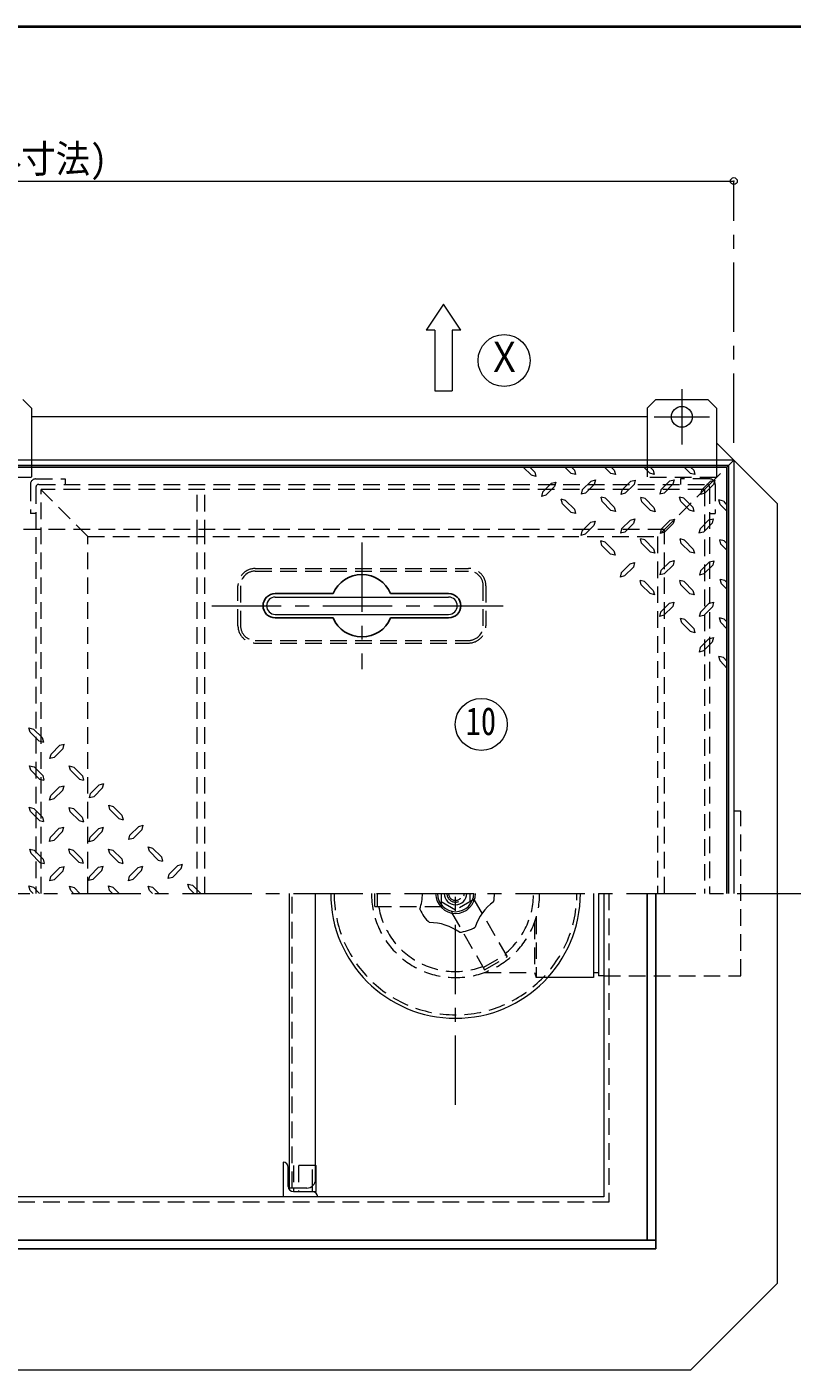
# Model space of a CAD drawing. Units: millimetres, scale not verified. Extents: x -1691 to 1549, y -1119 to 1129.
# Drawn here: x -909 to -468, y 354 to 1129 of the extents above; entities that cross this region are included whole.
import ezdxf
from ezdxf.enums import TextEntityAlignment as Align

# ---------------------------------------------------------------- set-up
doc = ezdxf.new("R2010")
doc.units = ezdxf.units.MM
doc.header["$LTSCALE"] = 8
doc.header["$PDMODE"] = 32
doc.header["$PDSIZE"] = 4
doc.linetypes.add('CHAIN1', pattern=[8, 5, -1, 1, -1])
doc.linetypes.add('DASHED1', pattern=[1.8, 1.2, -0.6])
doc.layers.add('0-0_ﾚｲﾔ1', color=4, linetype='Continuous', lineweight=9)
doc.styles.add('ＭＳ ゴシック', font='')
doc.styles.get('ＭＳ ゴシック').set_extended_font_data('MS Gothic')

msp = doc.modelspace()

# ---------------------------------------------------------------- linework, layer by layer
at = {"layer": '0-0_ﾚｲﾔ1', "color": 1, "lineweight": 40}
msp.add_line((1548.863, 1129.091), (-1691.137, 1129.091), dxfattribs=at)
at = {"layer": '0-0_ﾚｲﾔ1'}
for p, q in [((-1351.137, 1040.091), (-501.137, 1040.091)), ((-906.137, 909.091), (-911.137, 914.091)), ((-906.137, 909.091), (-906.137, 879.091)), ((-546.137, 914.091), (-551.137, 909.091)), ((-551.137, 909.091), (-551.137, 879.091)), ((-546.137, 914.091), (-516.137, 914.091)), ((-511.137, 909.091), (-516.137, 914.091)), ((-511.137, 909.091), (-511.137, 879.091)), ((-551.137, 904.091), (-906.137, 904.091)), ((-476.137, 854.091), (-511.137, 889.091)), ((-504.137, 876.091), (-505.137, 875.091)), ((-622.695, 875.091), (-617.838, 870.35)), ((-598.553, 875.091), (-594.937, 871.475)), ((-592.365, 870.832), (-594.937, 871.475)), ((-594.856, 875.091), (-593.088, 873.323)), ((-593.088, 873.323), (-592.365, 870.832)), ((-575.651, 875.091), (-572.035, 871.475)), ((-569.463, 870.752), (-572.035, 871.475)), ((-571.874, 875.091), (-570.106, 873.323)), ((-570.106, 873.323), (-569.463, 870.752)), ((-553.015, 875.091), (-549.615, 871.555)), ((-547.044, 870.912), (-549.615, 871.555)), ((-549.374, 875.091), (-547.687, 873.403)), ((-547.687, 873.403), (-547.044, 870.912)), ((-529.767, 875.091), (-526.151, 871.475)), ((-523.579, 870.752), (-526.151, 871.475)), ((-526.07, 875.091), (-524.303, 873.323)), ((-524.303, 873.323), (-523.579, 870.752)), ((-611.49, 860.707), (-612.133, 858.216)), ((-609.562, 858.859), (-604.499, 863.921)), ((-588.588, 861.912), (-589.231, 859.421)), ((-586.66, 860.064), (-581.597, 865.127)), ((-565.687, 861.832), (-566.329, 859.341)), ((-563.758, 859.984), (-558.695, 865.046)), ((-543.267, 861.993), (-543.91, 859.502)), ((-541.338, 860.144), (-536.276, 865.207)), ((-519.803, 861.832), (-520.445, 859.341)), ((-517.874, 859.984), (-512.812, 865.046)), ((-609.562, 858.859), (-612.133, 858.216)), ((-599.999, 853.957), (-600.642, 856.528)), ((-598.151, 855.886), (-600.642, 856.528)), ((-599.999, 853.957), (-594.937, 848.894)), ((-598.151, 855.886), (-593.088, 850.743)), ((-586.66, 860.064), (-589.231, 859.421)), ((-577.097, 855.162), (-577.74, 857.734)), ((-575.249, 857.091), (-577.74, 857.734)), ((-577.097, 855.162), (-572.035, 850.1)), ((-575.249, 857.091), (-570.187, 851.948)), ((-563.758, 859.984), (-566.329, 859.341)), ((-554.195, 855.082), (-554.838, 857.653)), ((-552.347, 857.011), (-554.838, 857.653)), ((-554.195, 855.082), (-549.133, 850.019)), ((-552.347, 857.011), (-547.285, 851.868)), ((-541.338, 860.144), (-543.91, 859.502)), ((-531.776, 855.243), (-532.419, 857.814)), ((-529.928, 857.171), (-532.419, 857.814)), ((-531.776, 855.243), (-526.713, 850.18)), ((-529.928, 857.171), (-524.865, 852.028)), ((-517.874, 859.984), (-520.445, 859.341)), ((-507.187, 855.484), (-509.758, 856.127)), ((-509.035, 853.555), (-509.758, 856.127)), ((-509.035, 853.555), (-505.137, 849.658)), ((-507.187, 855.484), (-505.137, 853.142)), ((-476.137, 854.091), (-476.137, 629.091)), ((-592.365, 848.252), (-594.937, 848.894)), ((-593.088, 850.743), (-592.365, 848.252)), ((-569.463, 849.457), (-572.035, 850.1)), ((-570.187, 851.948), (-569.463, 849.457)), ((-546.562, 849.377), (-549.133, 850.019)), ((-547.285, 851.868), (-546.562, 849.377)), ((-524.142, 849.537), (-526.713, 850.18)), ((-524.865, 852.028), (-524.142, 849.537)), ((-588.829, 838.207), (-589.472, 835.716)), ((-586.901, 836.359), (-581.838, 841.421)), ((-565.928, 839.412), (-566.57, 836.921)), ((-563.999, 837.564), (-566.57, 836.921)), ((-563.999, 837.564), (-558.937, 842.627)), ((-543.026, 839.332), (-543.669, 836.841)), ((-541.097, 837.484), (-543.669, 836.841)), ((-541.097, 837.484), (-536.035, 842.546)), ((-520.606, 839.493), (-521.249, 837.002)), ((-518.678, 837.644), (-521.249, 837.002)), ((-518.678, 837.644), (-513.615, 842.707)), ((-586.901, 836.359), (-589.472, 835.716)), ((-577.258, 829.93), (-577.901, 832.502)), ((-575.41, 831.859), (-577.901, 832.502)), ((-577.258, 829.93), (-572.195, 824.868)), ((-575.41, 831.859), (-570.347, 826.716)), ((-554.356, 831.136), (-554.999, 833.707)), ((-552.508, 833.064), (-554.999, 833.707)), ((-554.356, 831.136), (-549.294, 826.073)), ((-552.508, 833.064), (-547.445, 827.921)), ((-531.454, 831.055), (-532.097, 833.627)), ((-529.606, 832.984), (-532.097, 833.627)), ((-531.454, 831.055), (-526.392, 825.993)), ((-529.606, 832.984), (-524.544, 827.841)), ((-506.704, 832.502), (-509.276, 833.144)), ((-508.553, 830.573), (-509.276, 833.144)), ((-508.553, 830.573), (-505.137, 827.158)), ((-506.704, 832.502), (-505.137, 830.935)), ((-569.624, 824.225), (-572.195, 824.868)), ((-570.347, 826.716), (-569.624, 824.225)), ((-546.722, 825.43), (-549.294, 826.073)), ((-547.445, 827.921), (-546.722, 825.43)), ((-523.82, 825.35), (-526.392, 825.993)), ((-524.544, 827.841), (-523.82, 825.35)), ((-566.088, 814.18), (-566.731, 811.689)), ((-564.16, 812.332), (-559.097, 817.394)), ((-543.187, 815.386), (-543.829, 812.894)), ((-541.258, 813.537), (-536.195, 818.6)), ((-520.285, 815.305), (-520.928, 812.814)), ((-518.356, 813.457), (-513.294, 818.519)), ((-564.16, 812.332), (-566.731, 811.689)), ((-554.517, 807.189), (-555.16, 809.761)), ((-552.669, 809.118), (-555.16, 809.761)), ((-554.517, 807.189), (-549.454, 802.127)), ((-552.669, 809.118), (-547.606, 803.975)), ((-541.258, 813.537), (-543.829, 812.894)), ((-531.615, 807.109), (-532.258, 809.68)), ((-529.767, 809.037), (-532.258, 809.68)), ((-531.615, 807.109), (-526.553, 802.046)), ((-529.767, 809.037), (-524.704, 803.894)), ((-518.356, 813.457), (-520.928, 812.814)), ((-506.383, 809.68), (-508.954, 810.323)), ((-508.312, 807.752), (-508.954, 810.323)), ((-508.312, 807.752), (-505.137, 804.578)), ((-506.383, 809.68), (-505.137, 808.435)), ((-546.883, 801.484), (-549.454, 802.127)), ((-547.606, 803.975), (-546.883, 801.484)), ((-523.981, 801.403), (-526.553, 802.046)), ((-524.704, 803.894), (-523.981, 801.403)), ((-543.347, 791.439), (-543.99, 788.948)), ((-541.419, 789.591), (-536.356, 794.653)), ((-520.445, 791.359), (-521.088, 788.868)), ((-518.517, 789.511), (-513.454, 794.573)), ((-541.419, 789.591), (-543.99, 788.948)), ((-529.365, 787.1), (-531.937, 787.743)), ((-531.213, 785.171), (-531.937, 787.743)), ((-531.213, 785.171), (-526.151, 780.189)), ((-529.365, 787.1), (-524.303, 782.037)), ((-518.517, 789.511), (-521.088, 788.868)), ((-506.785, 787.421), (-509.356, 788.064)), ((-508.633, 785.493), (-509.356, 788.064)), ((-508.633, 785.493), (-505.137, 781.857)), ((-506.785, 787.421), (-505.137, 785.774)), ((-523.579, 779.466), (-526.151, 780.189)), ((-524.303, 782.037), (-523.579, 779.466)), ((-520.526, 770.948), (-515.463, 776.011)), ((-520.526, 770.948), (-521.169, 768.377)), ((-518.597, 769.1), (-521.169, 768.377)), ((-518.597, 769.1), (-513.615, 774.162)), ((-507.187, 765.162), (-509.758, 765.805)), ((-509.035, 763.234), (-509.758, 765.805)), ((-509.035, 763.234), (-505.137, 759.181)), ((-507.187, 765.162), (-505.137, 763.113)), ((-907.695, 724.716), (-905.124, 723.993)), ((-906.972, 722.144), (-907.695, 724.716)), ((-901.91, 717.082), (-906.972, 722.144)), ((-900.062, 719.011), (-905.124, 723.993)), ((-901.91, 717.082), (-899.338, 716.439)), ((-900.062, 719.011), (-899.338, 716.439)), ((-889.856, 714.591), (-894.919, 709.528)), ((-889.856, 714.591), (-887.285, 715.234)), ((-887.928, 712.743), (-887.285, 715.234)), ((-907.294, 702.778), (-904.722, 702.136)), ((-906.57, 700.287), (-907.294, 702.778)), ((-901.508, 695.144), (-906.57, 700.287)), ((-899.66, 697.073), (-904.722, 702.136)), ((-884.392, 702.698), (-881.82, 702.055)), ((-883.669, 700.207), (-884.392, 702.698)), ((-878.606, 695.064), (-883.669, 700.207)), ((-876.758, 696.993), (-881.82, 702.055)), ((-901.508, 695.144), (-899.017, 694.502)), ((-899.66, 697.073), (-899.017, 694.502)), ((-890.017, 690.644), (-895.079, 685.582)), ((-890.017, 690.644), (-887.445, 691.287)), ((-888.088, 688.796), (-887.445, 691.287)), ((-878.606, 695.064), (-876.115, 694.421)), ((-876.758, 696.993), (-876.115, 694.421)), ((-867.115, 691.85), (-872.178, 686.787)), ((-867.115, 691.85), (-864.544, 692.493)), ((-865.187, 690.002), (-864.544, 692.493)), ((-907.454, 678.832), (-904.883, 678.189)), ((-906.731, 676.341), (-907.454, 678.832)), ((-901.669, 671.198), (-906.731, 676.341)), ((-899.82, 673.127), (-904.883, 678.189)), ((-884.553, 678.752), (-881.981, 678.109)), ((-883.829, 676.261), (-884.553, 678.752)), ((-878.767, 671.118), (-883.829, 676.261)), ((-876.919, 673.046), (-881.981, 678.109)), ((-861.651, 679.957), (-859.079, 679.314)), ((-860.928, 677.466), (-861.651, 679.957)), ((-855.865, 672.323), (-860.928, 677.466)), ((-854.017, 674.252), (-859.079, 679.314)), ((-854.017, 674.252), (-853.374, 671.68)), ((-901.669, 671.198), (-899.178, 670.555)), ((-899.82, 673.127), (-899.178, 670.555)), ((-890.178, 666.698), (-895.24, 661.636)), ((-890.178, 666.698), (-887.606, 667.341)), ((-888.249, 664.85), (-887.606, 667.341)), ((-878.767, 671.118), (-876.276, 670.475)), ((-876.919, 673.046), (-876.276, 670.475)), ((-867.276, 666.618), (-872.338, 661.555)), ((-867.276, 666.618), (-864.704, 667.261)), ((-865.347, 664.769), (-864.704, 667.261)), ((-855.865, 672.323), (-853.374, 671.68)), ((-844.374, 667.823), (-849.437, 662.761)), ((-844.374, 667.823), (-841.803, 668.466)), ((-842.445, 665.975), (-841.803, 668.466)), ((-907.133, 654.644), (-904.562, 654.002)), ((-906.41, 652.153), (-907.133, 654.644)), ((-901.347, 647.011), (-906.41, 652.153)), ((-899.499, 648.939), (-904.562, 654.002)), ((-884.713, 654.805), (-882.142, 654.162)), ((-883.99, 652.314), (-884.713, 654.805)), ((-878.928, 647.171), (-883.99, 652.314)), ((-877.079, 649.1), (-882.142, 654.162)), ((-861.812, 654.725), (-859.24, 654.082)), ((-861.088, 652.234), (-861.812, 654.725)), ((-856.026, 647.091), (-861.088, 652.234)), ((-854.178, 649.019), (-859.24, 654.082)), ((-838.91, 655.93), (-836.338, 655.287)), ((-838.187, 653.439), (-838.91, 655.93)), ((-833.124, 648.296), (-838.187, 653.439)), ((-831.276, 650.225), (-836.338, 655.287)), ((-901.347, 647.011), (-898.856, 646.368)), ((-899.499, 648.939), (-898.856, 646.368)), ((-889.937, 644.037), (-894.999, 638.975)), ((-889.937, 644.037), (-887.365, 644.68)), ((-888.008, 642.189), (-887.365, 644.68)), ((-878.928, 647.171), (-876.437, 646.528)), ((-877.079, 649.1), (-876.437, 646.528)), ((-867.517, 644.198), (-872.579, 639.136)), ((-867.517, 644.198), (-864.945, 644.841)), ((-865.588, 642.35), (-864.945, 644.841)), ((-856.026, 647.091), (-853.535, 646.448)), ((-854.178, 649.019), (-853.535, 646.448)), ((-844.615, 644.118), (-849.678, 639.055)), ((-844.615, 644.118), (-842.044, 644.761)), ((-842.687, 642.269), (-842.044, 644.761)), ((-833.124, 648.296), (-830.633, 647.653)), ((-831.276, 650.225), (-830.633, 647.653)), ((-821.713, 645.323), (-826.776, 640.261)), ((-821.713, 645.323), (-819.142, 645.966)), ((-819.785, 643.475), (-819.142, 645.966)), ((-907.695, 633.43), (-905.124, 632.707)), ((-906.972, 630.859), (-907.695, 633.43)), ((-905.204, 629.091), (-906.972, 630.859)), ((-901.508, 629.091), (-905.124, 632.707)), ((-884.231, 633.269), (-881.66, 632.627)), ((-883.588, 630.778), (-884.231, 633.269)), ((-881.901, 629.091), (-883.588, 630.778)), ((-878.26, 629.091), (-881.66, 632.627)), ((-861.812, 633.43), (-859.24, 632.707)), ((-861.169, 630.859), (-861.812, 633.43)), ((-859.401, 629.091), (-861.169, 630.859)), ((-855.624, 629.091), (-859.24, 632.707)), ((-838.91, 633.35), (-836.338, 632.707)), ((-838.187, 630.859), (-838.91, 633.35)), ((-836.419, 629.091), (-838.187, 630.859)), ((-832.722, 629.091), (-836.338, 632.707)), ((-808.58, 629.091), (-813.437, 633.832)), ((-582.137, 629.091), (-582.137, 580.591)), ((-579.137, 629.091), (-579.137, 581.591)), ((-582.137, 583.591), (-579.137, 583.591)), ((-576.137, 581.591), (-579.137, 581.591)), ((-582.137, 580.591), (-608.423, 580.591)), ((-755.137, 459.091), (-755.137, 457.091))]:
    msp.add_line(p, q, dxfattribs=at)
at = {"layer": '0-0_ﾚｲﾔ1', "linetype": 'CHAIN1'}
for p, q in [((-501.137, 889.091), (-501.137, 1040.091)), ((-531.137, 920.091), (-531.137, 888.091)), ((-547.137, 904.091), (-515.137, 904.091)), ((-715.637, 831.591), (-715.637, 758.591)), ((-802.137, 795.091), (-629.137, 795.091)), ((-1587.137, 629.091), (-216.137, 629.091)), ((-661.637, 507.091), (-661.637, 629.091))]:
    msp.add_line(p, q, dxfattribs=at)
at = {"layer": '0-0_ﾚｲﾔ1', "color": 7, "lineweight": 18}
for p, q in [((-668.637, 969.091), (-678.637, 954.091)), ((-658.637, 954.091), (-668.637, 969.091)), ((-673.637, 954.091), (-678.637, 954.091)), ((-658.637, 954.091), (-663.637, 954.091)), ((-663.637, 954.091), (-663.637, 919.091)), ((-501.137, 879.091), (-1351.137, 879.091)), ((-504.137, 876.091), (-1348.137, 876.091)), ((-504.137, 876.091), (-501.137, 879.091)), ((-504.137, 876.091), (-504.137, 629.091)), ((-501.137, 879.091), (-501.137, 629.091)), ((-765.637, 800.091), (-665.637, 800.091)), ((-765.637, 790.091), (-665.637, 790.091)), ((-757.387, 459.091), (-757.387, 629.091)), ((-742.387, 464.091), (-742.387, 629.091)), ((-576.137, 629.091), (-576.137, 454.091)), ((-476.137, 629.091), (-476.137, 404.091)), ((-761.137, 474.091), (-761.137, 454.091)), ((-758.137, 460.091), (-758.137, 471.091)), ((-742.387, 472.091), (-742.016, 472.091)), ((-742.016, 457.091), (-742.016, 472.091)), ((-747.387, 459.091), (-757.387, 459.091)), ((-744.137, 457.091), (-744.137, 460.291)), ((-576.137, 454.091), (-1099.137, 454.091)), ((-755.137, 457.091), (-742.016, 457.091)), ((-526.137, 354.091), (-476.137, 404.091)), ((-526.137, 354.091), (-1326.137, 354.091))]:
    msp.add_line(p, q, dxfattribs=at)
at = {"layer": '0-0_ﾚｲﾔ1', "linetype": 'DASHED1'}
for p, q in [((-906.137, 879.091), (-906.137, 869.091)), ((-551.137, 879.091), (-551.137, 869.091)), ((-511.137, 879.091), (-511.137, 869.091)), ((-906.137, 869.091), (-946.137, 869.091)), ((-903.637, 868.291), (-886.837, 868.291)), ((-886.837, 868.291), (-886.837, 865.091)), ((-511.137, 869.091), (-551.137, 869.091)), ((-531.937, 868.291), (-531.937, 865.091)), ((-515.137, 868.291), (-531.937, 868.291)), ((-515.606, 864.622), (-505.137, 875.091)), ((-906.837, 865.091), (-906.837, 848.291)), ((-518.137, 862.091), (-900.637, 862.091)), ((-900.637, 629.091), (-900.637, 862.091)), ((-810.637, 835.091), (-810.637, 862.091)), ((-806.137, 835.091), (-806.137, 862.091)), ((-518.137, 862.091), (-518.137, 629.091)), ((-511.937, 865.091), (-511.937, 848.291)), ((-903.637, 848.291), (-906.837, 848.291)), ((-515.137, 848.291), (-511.937, 848.291)), ((-541.137, 839.091), (-1311.137, 839.091)), ((-541.137, 629.091), (-541.137, 839.091)), ((-755.887, 459.091), (-755.887, 629.091)), ((-708.137, 621.591), (-708.137, 629.091)), ((-706.637, 621.591), (-706.637, 629.091)), ((-669.887, 629.091), (-669.887, 621.591)), ((-653.387, 629.091), (-653.387, 624.328)), ((-573.137, 629.091), (-573.137, 451.091)), ((-708.137, 621.591), (-669.887, 621.591)), ((-661.637, 619.565), (-669.887, 624.328)), ((-651.017, 625.696), (-664.008, 618.196)), ((-651.017, 625.696), (-631.892, 592.571)), ((-664.008, 618.196), (-644.883, 585.071)), ((-616.137, 612.298), (-616.137, 583.591)), ((-615.137, 615.307), (-615.137, 580.591)), ((-645.633, 586.37), (-632.642, 593.87)), ((-644.883, 585.071), (-631.892, 592.571)), ((-644.845, 583.591), (-616.137, 583.591)), ((-616.137, 583.591), (-615.137, 580.591)), ((-608.423, 580.591), (-615.137, 580.591)), ((-742.387, 472.091), (-755.137, 472.091)), ((-755.137, 472.091), (-755.137, 459.091)), ((-752.137, 472.091), (-752.137, 457.091)), ((-744.137, 460.291), (-744.137, 472.091)), ((-573.137, 451.091), (-1279.137, 451.091))]:
    msp.add_line(p, q, dxfattribs=at)
at = {"layer": '0-0_ﾚｲﾔ1', "color": 5, "lineweight": 25}
for p, q in [((-505.137, 875.091), (-1347.137, 875.091)), ((-505.137, 629.091), (-505.137, 875.091)), ((-765.637, 802.091), (-732.221, 802.091)), ((-699.054, 802.091), (-665.637, 802.091)), ((-765.637, 788.091), (-732.221, 788.091)), ((-699.054, 788.091), (-665.637, 788.091)), ((-551.137, 629.091), (-551.137, 429.091)), ((-546.137, 629.091), (-546.137, 424.091)), ((-1306.137, 429.091), (-546.137, 429.091)), ((-1306.137, 424.091), (-546.137, 424.091))]:
    msp.add_line(p, q, dxfattribs=at)
at = {"layer": '0-0_ﾚｲﾔ1', "color": 7, "linetype": 'DASHED1', "lineweight": 18}
for p, q in [((-903.637, 863.491), (-903.637, 629.091)), ((-873.637, 835.091), (-903.169, 864.622)), ((-902.037, 865.091), (-516.737, 865.091)), ((-515.606, 864.622), (-545.137, 835.091)), ((-515.137, 863.491), (-515.137, 629.091)), ((-873.637, 835.091), (-545.137, 835.091)), ((-873.637, 629.091), (-873.637, 835.091)), ((-810.637, 629.091), (-810.637, 835.091)), ((-806.137, 629.091), (-806.137, 835.091)), ((-545.137, 835.091), (-545.137, 629.091)), ((-777.137, 816.591), (-654.137, 816.591)), ((-777.137, 815.091), (-654.137, 815.091)), ((-787.137, 783.591), (-787.137, 806.591)), ((-785.637, 806.591), (-785.637, 783.591)), ((-645.637, 783.591), (-645.637, 806.591)), ((-644.137, 806.591), (-644.137, 783.591)), ((-777.137, 775.091), (-654.137, 775.091)), ((-777.137, 773.591), (-654.137, 773.591))]:
    msp.add_line(p, q, dxfattribs=at)
at = {"layer": '0-0_ﾚｲﾔ1', "color": 7, "lineweight": 18}
msp.add_lwpolyline([(-673.637, 954.091), (-673.637, 919.091), (-663.637, 919.091)], dxfattribs=at)
at = {"layer": '0-0_ﾚｲﾔ1'}
for points in [[(-618.883, 875.091), (-615.99, 872.198), (-615.267, 869.627), (-617.838, 870.35)], [(-611.49, 860.707), (-606.347, 865.85), (-603.856, 866.493), (-604.499, 863.921)], [(-588.588, 861.912), (-583.445, 867.055), (-580.954, 867.698), (-581.597, 865.127)], [(-565.687, 861.832), (-560.544, 866.975), (-558.053, 867.618), (-558.695, 865.046)], [(-543.267, 861.993), (-538.124, 867.136), (-535.633, 867.778), (-536.276, 865.207)], [(-519.803, 861.832), (-514.66, 866.975), (-512.169, 867.618), (-512.812, 865.046)], [(-565.928, 839.412), (-560.785, 844.555), (-558.294, 845.198), (-558.937, 842.627)], [(-543.026, 839.332), (-537.883, 844.475), (-535.392, 845.118), (-536.035, 842.546)], [(-520.606, 839.493), (-515.463, 844.636), (-512.972, 845.278), (-513.615, 842.707)], [(-588.829, 838.207), (-583.687, 843.35), (-581.195, 843.993), (-581.838, 841.421)], [(-566.088, 814.18), (-560.945, 819.323), (-558.454, 819.966), (-559.097, 817.394)], [(-543.187, 815.386), (-538.044, 820.528), (-535.553, 821.171), (-536.195, 818.6)], [(-520.285, 815.305), (-515.142, 820.448), (-512.651, 821.091), (-513.294, 818.519)], [(-543.347, 791.439), (-538.204, 796.582), (-535.713, 797.225), (-536.356, 794.653)], [(-520.445, 791.359), (-515.303, 796.502), (-512.812, 797.144), (-513.454, 794.573)], [(-515.463, 776.011), (-512.892, 776.734), (-513.615, 774.162)], [(-887.928, 712.743), (-893.07, 707.6), (-895.562, 706.957), (-894.919, 709.528)], [(-865.187, 690.002), (-870.329, 684.859), (-872.82, 684.216), (-872.178, 686.787)], [(-888.088, 688.796), (-893.231, 683.653), (-895.722, 683.011), (-895.079, 685.582)], [(-888.249, 664.85), (-893.392, 659.707), (-895.883, 659.064), (-895.24, 661.636)], [(-865.347, 664.769), (-870.49, 659.627), (-872.981, 658.984), (-872.338, 661.555)], [(-842.445, 665.975), (-847.588, 660.832), (-850.079, 660.189), (-849.437, 662.761)], [(-819.785, 643.475), (-824.928, 638.332), (-827.419, 637.689), (-826.776, 640.261)], [(-888.008, 642.189), (-893.151, 637.046), (-895.642, 636.403), (-894.999, 638.975)], [(-865.588, 642.35), (-870.731, 637.207), (-873.222, 636.564), (-872.579, 639.136)], [(-842.687, 642.269), (-847.829, 637.127), (-850.32, 636.484), (-849.678, 639.055)], [(-812.392, 629.091), (-815.285, 631.984), (-816.008, 634.555), (-813.437, 633.832)]]:
    msp.add_lwpolyline(points, dxfattribs=at)
at = {"layer": '0-0_ﾚｲﾔ1', "linetype": 'DASHED1'}
msp.add_lwpolyline([(-576.137, 581.591), (-497.137, 581.591), (-497.137, 676.591), (-501.137, 676.591)], dxfattribs=at)
at = {"layer": '0-0_ﾚｲﾔ1', "color": 7, "lineweight": 18}
for centre in [(-633.637, 936.591), (-646.803, 726.647)]:
    msp.add_circle(centre, 15, dxfattribs=at)
at = {"layer": '0-0_ﾚｲﾔ1'}
msp.add_circle((-531.137, 904.091), 6, dxfattribs=at)
at = {"layer": '0-0_ﾚｲﾔ1', "linetype": 'DASHED1'}
for centre, radius, start, end in [((-903.637, 865.091), 3.2, 90, 180), ((-515.137, 865.091), 3.2, 0, 90), ((-661.637, 629.091), 70, 180, 0), ((-661.637, 629.091), 48.5, 180, 0), ((-661.637, 629.091), 5, 180, 0), ((-661.637, 629.091), 4, 180, 0), ((-661.637, 629.091), 45, 309.59407, 0), ((-661.637, 629.091), 45, 189.59407, 290.40593)]:
    msp.add_arc(centre, radius, start, end, dxfattribs=at)
at = {"layer": '0-0_ﾚｲﾔ1', "color": 7, "linetype": 'DASHED1', "lineweight": 18}
for centre, radius, start, end in [((-902.037, 863.491), 1.6, 90, 180), ((-516.737, 863.491), 1.6, 0, 90), ((-777.137, 806.591), 10, 90, 180), ((-777.137, 806.591), 8.5, 90, 180), ((-654.137, 806.591), 10, 0, 90), ((-654.137, 806.591), 8.5, 0, 90), ((-777.137, 783.591), 10, 180, 270), ((-777.137, 783.591), 8.5, 180, 270), ((-654.137, 783.591), 10, 270, 0), ((-654.137, 783.591), 8.5, 270, 0)]:
    msp.add_arc(centre, radius, start, end, dxfattribs=at)
at = {"layer": '0-0_ﾚｲﾔ1', "color": 5, "lineweight": 25}
for centre, radius, start, end in [((-715.637, 795.091), 18, 22.88538, 157.11462), ((-765.637, 795.091), 7, 90, 270), ((-665.637, 795.091), 7, 270, 90), ((-715.637, 795.091), 18, 202.88538, 337.11462)]:
    msp.add_arc(centre, radius, start, end, dxfattribs=at)
at = {"layer": '0-0_ﾚｲﾔ1', "color": 7, "lineweight": 18}
for centre, radius, start, end in [((-765.637, 795.091), 5, 90, 270), ((-665.637, 795.091), 5, 270, 90), ((-661.637, 629.091), 72, 180, 0), ((-708.509, 629.091), 27.75, 341.07536, 0), ((-661.637, 629.091), 11.5, 180, 0), ((-661.637, 629.091), 10.5, 180, 0), ((-661.637, 629.091), 6.5, 180, 0), ((-661.637, 629.091), 22.5, 347.57818, 360), ((-661.637, 629.091), 22.5, 203.57818, 228.42182), ((-623.718, 601.54), 27.75, 125.07536, 162.92464), ((-676.122, 584.513), 27.75, 53.07536, 90.92464), ((-661.637, 629.091), 22.5, 275.57818, 300.42182), ((-761.137, 471.091), 3, 0, 90), ((-755.137, 460.091), 3, 180, 270), ((-747.387, 464.091), 5, 270, 0), ((-744.137, 454.091), 3, 0, 90)]:
    msp.add_arc(centre, radius, start, end, dxfattribs=at)
at = {"layer": '0-0_ﾚｲﾔ1', "color": 1}
msp.add_point((-501.137, 1040.091), dxfattribs=at)

# ---------------------------------------------------------------- texts
at = {"layer": '0-0_ﾚｲﾔ1', "color": 7, "style": 'ＭＳ ゴシック'}
for s, height, width, p in [('850(枠外寸法)', 16.13, 0.9, (-991.137, 1040.091)), ('Ｘ', 17.6, 0.85, (-643.637, 924.591)), ('10', 16.13, 0.8, (-655.803, 715.647))]:
    msp.add_text(s, height=height, dxfattribs=dict(at, width=width)).set_placement(p, align=Align.BOTTOM_LEFT)

doc.saveas('drawing.dxf')
